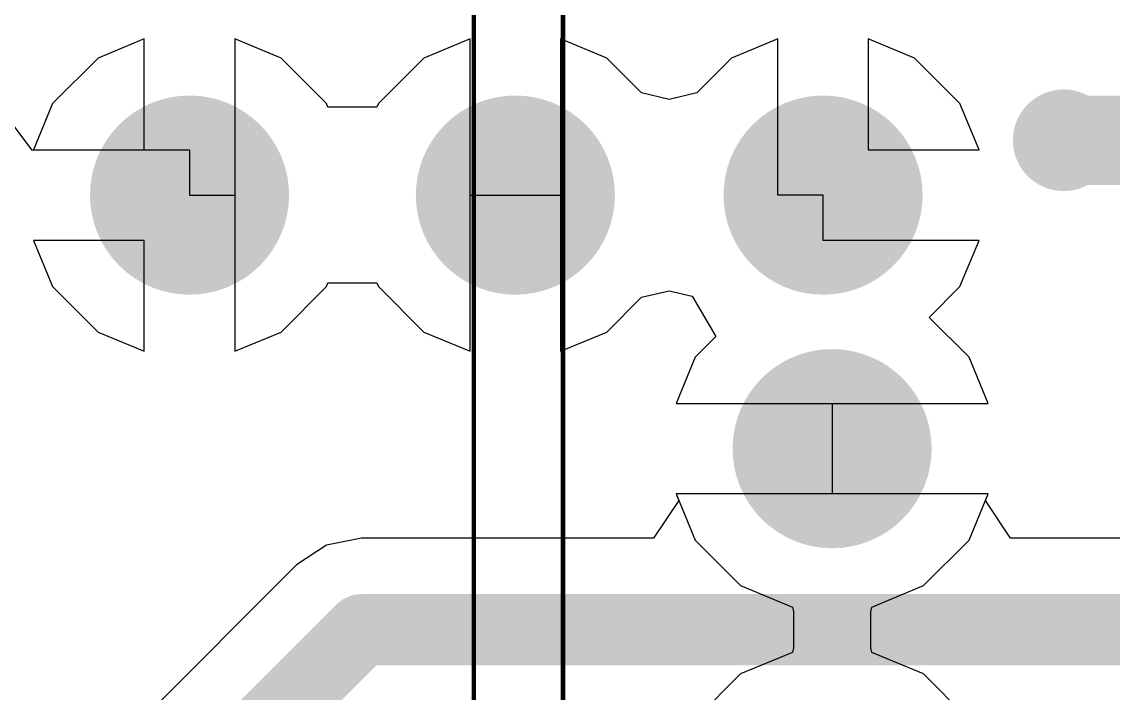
# Model space of a CAD drawing. Header units: inches. Extents: x 0 to 323, y -26 to 38.
# Drawn here: x 17.481 to 20.543, y 6.274 to 8.157 of the extents above; entities that cross this region are included whole.
import ezdxf

# ---------------------------------------------------------------- set-up
doc = ezdxf.new("R2010")
doc.units = ezdxf.units.IN
for name, color, linetype in [('Bottom Layer', 5, 'Continuous'), ('Bottom Paste', 16, 'Continuous'), ('Bottom Solder', 6, 'Continuous'), ('Drill Drawing', 1, 'Continuous'), ('GND', 76, 'Continuous'), ('Mechanical 3', 76, 'Continuous'), ('Power', 16, 'Continuous'), ('Top Layer', 1, 'Continuous'), ('Top Solder', 216, 'Continuous'), ('Via Holes', 16, 'Continuous')]:
    doc.layers.add(name, color=color, linetype=linetype)

# ---------------------------------------------------------------- blocks, each defined once
blk = doc.blocks.new('_____2____40_B_23')
at = {"layer": 'Bottom Layer'}
h = blk.add_hatch(color=5, dxfattribs=at)
edge = h.paths.add_edge_path()
edge.add_arc((-2.25, -1.5), 0.1425, 0, 360)
at = {"layer": 'Bottom Paste'}
h = blk.add_hatch(color=16, dxfattribs=at)
edge = h.paths.add_edge_path()
edge.add_arc((-2.25, -1.5), 0.1425, 0, 360)
at = {"layer": 'Bottom Solder'}
h = blk.add_hatch(color=6, dxfattribs=at)
edge = h.paths.add_edge_path()
edge.add_arc((-2.25, -1.5), 0.1425, 0, 360)

msp = doc.modelspace()

# ---------------------------------------------------------------- hatches: boundary and pattern name
at = {"layer": 'Bottom Layer'}
h = msp.add_hatch(color=5, dxfattribs=at)
edge = h.paths.add_edge_path()
edge.add_arc((17.9512, 7.6708), 0.25, 0, 360)
h = msp.add_hatch(color=5, dxfattribs=at)
edge = h.paths.add_edge_path()
edge.add_arc((18.8656, 7.6708), 0.25, 0, 360)
h = msp.add_hatch(color=5, dxfattribs=at)
edge = h.paths.add_edge_path()
edge.add_arc((19.7292, 7.6708), 0.25, 0, 360)
h = msp.add_hatch(color=5, dxfattribs=at)
edge = h.paths.add_edge_path()
edge.add_arc((19.7546, 6.9596), 0.25, 0, 360)
at = {"layer": 'Bottom Solder'}
h = msp.add_hatch(color=6, dxfattribs=at)
edge = h.paths.add_edge_path()
edge.add_arc((17.9512, 7.6708), 0.15, 0, 360)
h = msp.add_hatch(color=6, dxfattribs=at)
edge = h.paths.add_edge_path()
edge.add_arc((18.8656, 7.6708), 0.15, 0, 360)
h = msp.add_hatch(color=6, dxfattribs=at)
edge = h.paths.add_edge_path()
edge.add_arc((19.7292, 7.6708), 0.15, 0, 360)
h = msp.add_hatch(color=6, dxfattribs=at)
edge = h.paths.add_edge_path()
edge.add_arc((19.7546, 6.9596), 0.15, 0, 360)
at = {"layer": 'GND'}
h = msp.add_hatch(color=76, dxfattribs=at)
edge = h.paths.add_edge_path()
edge.add_arc((17.9512, 7.6708), 0.25, 0, 360)
h = msp.add_hatch(color=76, dxfattribs=at)
edge = h.paths.add_edge_path()
edge.add_arc((18.8656, 7.6708), 0.25, 0, 360)
h = msp.add_hatch(color=76, dxfattribs=at)
edge = h.paths.add_edge_path()
edge.add_arc((19.7292, 7.6708), 0.25, 0, 360)
h = msp.add_hatch(color=76, dxfattribs=at)
edge = h.paths.add_edge_path()
edge.add_arc((19.7546, 6.9596), 0.25, 0, 360)
at = {"layer": 'Power'}
h = msp.add_hatch(color=16, dxfattribs=at)
edge = h.paths.add_edge_path()
edge.add_arc((17.9512, 7.6708), 0.25, 0, 360)
h = msp.add_hatch(color=16, dxfattribs=at)
edge = h.paths.add_edge_path()
edge.add_arc((18.8656, 7.6708), 0.25, 0, 360)
h = msp.add_hatch(color=16, dxfattribs=at)
edge = h.paths.add_edge_path()
edge.add_arc((19.7292, 7.6708), 0.25, 0, 360)
h = msp.add_hatch(color=16, dxfattribs=at)
edge = h.paths.add_edge_path()
edge.add_arc((19.7546, 6.9596), 0.25, 0, 360)
at = {"layer": 'Top Layer'}
h = msp.add_hatch(color=1, dxfattribs=at)
edge = h.paths.add_edge_path()
edge.add_arc((17.9512, 7.6708), 0.25, 0, 360)
h = msp.add_hatch(color=1, dxfattribs=at)
edge = h.paths.add_edge_path()
edge.add_arc((18.8656, 7.6708), 0.25, 0, 360)
h = msp.add_hatch(color=1, dxfattribs=at)
edge = h.paths.add_edge_path()
edge.add_arc((19.7292, 7.6708), 0.25, 0, 360)
h = msp.add_hatch(color=1, dxfattribs=at)
edge = h.paths.add_edge_path()
edge.add_arc((19.7546, 6.9596), 0.25, 0, 360)
at = {"layer": 'Top Solder'}
h = msp.add_hatch(color=216, dxfattribs=at)
edge = h.paths.add_edge_path()
edge.add_arc((17.9512, 7.6708), 0.15, 0, 360)
h = msp.add_hatch(color=216, dxfattribs=at)
edge = h.paths.add_edge_path()
edge.add_arc((18.8656, 7.6708), 0.15, 0, 360)
h = msp.add_hatch(color=216, dxfattribs=at)
edge = h.paths.add_edge_path()
edge.add_arc((19.7292, 7.6708), 0.15, 0, 360)
h = msp.add_hatch(color=216, dxfattribs=at)
edge = h.paths.add_edge_path()
edge.add_arc((19.7546, 6.9596), 0.15, 0, 360)
at = {"layer": 'Via Holes'}
h = msp.add_hatch(color=7, dxfattribs=at)
edge = h.paths.add_edge_path()
edge.add_arc((17.9512, 7.6708), 0.15, 0, 360)
h = msp.add_hatch(color=7, dxfattribs=at)
edge = h.paths.add_edge_path()
edge.add_arc((18.8656, 7.6708), 0.15, 0, 360)
h = msp.add_hatch(color=7, dxfattribs=at)
edge = h.paths.add_edge_path()
edge.add_arc((19.7292, 7.6708), 0.15, 0, 360)
h = msp.add_hatch(color=7, dxfattribs=at)
edge = h.paths.add_edge_path()
edge.add_arc((19.7546, 6.9596), 0.15, 0, 360)

# ---------------------------------------------------------------- linework, layer by layer
at = {"layer": 'Bottom Layer'}
for p, q in [((17.4284, 7.9041), (17.5078, 7.7978)), ((17.5078, 7.7978), (17.9512, 7.7978)), ((17.9512, 7.7978), (17.9512, 7.6708)), ((17.9512, 7.6708), (18.0782, 7.6708)), ((18.0782, 7.6708), (18.0782, 7.2329)), ((18.7386, 7.2329), (18.7386, 7.6708)), ((18.7386, 7.6708), (18.9926, 7.6708)), ((18.9926, 7.6708), (18.9926, 7.2329)), ((17.8242, 7.5438), (17.5133, 7.5438)), ((17.5133, 7.5438), (17.567, 7.4141)), ((17.8242, 7.2329), (17.8242, 7.5438)), ((17.567, 7.4141), (17.6945, 7.2866)), ((18.2079, 7.2866), (18.3354, 7.4141)), ((18.3354, 7.4141), (18.3397, 7.4244)), ((18.3397, 7.4244), (18.4771, 7.4244)), ((18.4771, 7.4244), (18.4814, 7.4141)), ((18.4814, 7.4141), (18.6089, 7.2866)), ((19.1223, 7.2866), (19.2199, 7.3842)), ((19.2199, 7.3842), (19.2974, 7.4027)), ((19.2974, 7.4027), (19.3618, 7.3873)), ((19.3618, 7.3873), (19.4279, 7.2738)), ((17.6945, 7.2866), (17.8242, 7.2329)), ((18.0782, 7.2329), (18.2079, 7.2866)), ((18.6089, 7.2866), (18.7386, 7.2329)), ((18.9926, 7.2329), (19.1223, 7.2866)), ((19.4279, 7.2738), (19.3704, 7.2163)), ((19.3704, 7.2163), (19.3167, 7.0866)), ((19.3167, 7.0866), (19.7546, 7.0866)), ((19.7546, 7.0866), (19.7546, 6.8326)), ((19.7546, 6.8326), (19.3167, 6.8326)), ((19.3167, 6.8326), (19.3704, 6.7029)), ((19.3704, 6.7029), (19.4979, 6.5754)), ((19.4979, 6.5754), (19.6434, 6.5151)), ((19.6434, 6.5151), (19.6458, 6.502)), ((19.6458, 6.502), (19.6458, 6.4013)), ((19.6434, 6.3881), (19.4979, 6.3278)), ((19.6458, 6.4013), (19.6434, 6.3881)), ((19.4979, 6.3278), (19.3704, 6.2003))]:
    msp.add_line(p, q, dxfattribs=at)
msp.add_lwpolyline([(20.4044, 7.8246, 0.25, 0.25, 0), (20.9044, 7.8246, 0.25, 0.25, 0)], format="xyseb", dxfattribs=at)
msp.add_lwpolyline([(20.3419, 7.8246, 0.125, 0.125, 1), (20.4669, 7.8246, 0.125, 0.125, 1)], format="xyseb", close=True, dxfattribs=at)
at = {"layer": 'Drill Drawing'}
for points in [[(18.2052, 7.6708, 0.0508, 0.0508, 1), (17.6972, 7.6708, 0.0508, 0.0508, 1)], [(19.1196, 7.6708, 0.0508, 0.0508, 1), (18.6116, 7.6708, 0.0508, 0.0508, 1)], [(19.9832, 7.6708, 0.0508, 0.0508, 1), (19.4752, 7.6708, 0.0508, 0.0508, 1)], [(17.6845, 7.6708, 0.0254, 0.0254, 1), (17.7099, 7.6708, 0.0254, 0.0254, 1)], [(18.1925, 7.6708, 0.0254, 0.0254, 1), (18.2179, 7.6708, 0.0254, 0.0254, 1)], [(18.5989, 7.6708, 0.0254, 0.0254, 1), (18.6243, 7.6708, 0.0254, 0.0254, 1)], [(19.1069, 7.6708, 0.0254, 0.0254, 1), (19.1323, 7.6708, 0.0254, 0.0254, 1)], [(19.4625, 7.6708, 0.0254, 0.0254, 1), (19.4879, 7.6708, 0.0254, 0.0254, 1)], [(19.9705, 7.6708, 0.0254, 0.0254, 1), (19.9959, 7.6708, 0.0254, 0.0254, 1)], [(20.0086, 6.9596, 0.0508, 0.0508, 1), (19.5006, 6.9596, 0.0508, 0.0508, 1)], [(19.4879, 6.9596, 0.0254, 0.0254, 1), (19.5133, 6.9596, 0.0254, 0.0254, 1)], [(19.9959, 6.9596, 0.0254, 0.0254, 1), (20.0213, 6.9596, 0.0254, 0.0254, 1)]]:
    msp.add_lwpolyline(points, format="xyseb", close=True, dxfattribs=at)
at = {"layer": 'GND'}
for p, q in [((17.8242, 8.1087), (17.6945, 8.055)), ((17.8242, 7.7978), (17.8242, 8.1087)), ((18.2079, 8.055), (18.0782, 8.1087)), ((18.0782, 8.1087), (18.0782, 7.6708)), ((18.7386, 8.1087), (18.6089, 8.055)), ((18.7386, 7.6708), (18.7386, 8.1087)), ((19.1223, 8.055), (18.9926, 8.1087)), ((18.9926, 8.1087), (18.9926, 7.6708)), ((19.6022, 8.1087), (19.4725, 8.055)), ((19.6022, 7.6708), (19.6022, 8.1087)), ((19.9859, 8.055), (19.8562, 8.1087)), ((19.8562, 8.1087), (19.8562, 7.7978)), ((17.6945, 8.055), (17.567, 7.9275)), ((18.3354, 7.9275), (18.2079, 8.055)), ((18.6089, 8.055), (18.4814, 7.9275)), ((19.2199, 7.9574), (19.1223, 8.055)), ((19.4725, 8.055), (19.3749, 7.9574)), ((20.1134, 7.9275), (19.9859, 8.055)), ((19.2974, 7.9389), (19.2199, 7.9574)), ((19.3749, 7.9574), (19.2974, 7.9389)), ((17.567, 7.9275), (17.5133, 7.7978)), ((18.3397, 7.9172), (18.3354, 7.9275)), ((18.4771, 7.9172), (18.3397, 7.9172)), ((18.4814, 7.9275), (18.4771, 7.9172)), ((20.1671, 7.7978), (20.1134, 7.9275)), ((17.5133, 7.7978), (17.8242, 7.7978)), ((19.8562, 7.7978), (20.1671, 7.7978)), ((18.0782, 7.6708), (18.0782, 7.2329)), ((18.7386, 7.2329), (18.7386, 7.6708)), ((18.9926, 7.6708), (18.9926, 7.2329)), ((19.7292, 7.6708), (19.6022, 7.6708)), ((19.7292, 7.5438), (19.7292, 7.6708)), ((17.8242, 7.5438), (17.5133, 7.5438)), ((17.5133, 7.5438), (17.567, 7.4141)), ((17.8242, 7.2329), (17.8242, 7.5438)), ((20.1671, 7.5438), (19.7292, 7.5438)), ((20.1134, 7.4141), (20.1671, 7.5438)), ((17.567, 7.4141), (17.6945, 7.2866)), ((18.2079, 7.2866), (18.3354, 7.4141)), ((18.3354, 7.4141), (18.3397, 7.4244)), ((18.3397, 7.4244), (18.4771, 7.4244)), ((18.4771, 7.4244), (18.4814, 7.4141)), ((18.4814, 7.4141), (18.6089, 7.2866)), ((20.0272, 7.3279), (20.1134, 7.4141)), ((19.1223, 7.2866), (19.2199, 7.3842)), ((19.2199, 7.3842), (19.2974, 7.4027)), ((19.2974, 7.4027), (19.3618, 7.3873)), ((19.3618, 7.3873), (19.4279, 7.2738)), ((20.1388, 7.2163), (20.0272, 7.3279)), ((17.6945, 7.2866), (17.8242, 7.2329)), ((18.0782, 7.2329), (18.2079, 7.2866)), ((18.6089, 7.2866), (18.7386, 7.2329)), ((18.9926, 7.2329), (19.1223, 7.2866)), ((19.4279, 7.2738), (19.3704, 7.2163)), ((19.3704, 7.2163), (19.3167, 7.0866)), ((20.1925, 7.0866), (20.1388, 7.2163)), ((19.3167, 7.0866), (20.1925, 7.0866)), ((20.1925, 6.8326), (19.3167, 6.8326)), ((19.3167, 6.8326), (19.3704, 6.7029)), ((20.1388, 6.7029), (20.1925, 6.8326)), ((19.3704, 6.7029), (19.4979, 6.5754)), ((20.0113, 6.5754), (20.1388, 6.7029)), ((19.4979, 6.5754), (19.6434, 6.5151)), ((19.8657, 6.5151), (20.0113, 6.5754)), ((19.6434, 6.5151), (19.6458, 6.502)), ((19.6458, 6.502), (19.6458, 6.4013)), ((19.8634, 6.502), (19.8657, 6.5151)), ((19.8634, 6.4013), (19.8634, 6.502)), ((19.6434, 6.3881), (19.4979, 6.3278)), ((19.6458, 6.4013), (19.6434, 6.3881)), ((19.8657, 6.3881), (19.8634, 6.4013)), ((20.0113, 6.3278), (19.8657, 6.3881)), ((19.4979, 6.3278), (19.3704, 6.2003)), ((20.1388, 6.2003), (20.0113, 6.3278))]:
    msp.add_line(p, q, dxfattribs=at)
at = {"layer": 'Mechanical 3'}
for points in [[(18.9992, 5.6668, 0.0127, 0.0127, 0), (18.9992, 13.6115, 0.0127, 0.0127, 0)], [(18.9992, 5.6668, 0.0127, 0.0127, 0), (18.9992, 13.6115, 0.0127, 0.0127, 0)], [(18.7492, 0.8368, 0.0127, 0.0127, 0), (18.7492, 8.7815, 0.0127, 0.0127, 0)], [(18.7492, 0.8368, 0.0127, 0.0127, 0), (18.7492, 8.7815, 0.0127, 0.0127, 0)]]:
    msp.add_lwpolyline(points, format="xyseb", dxfattribs=at)
at = {"layer": 'Power'}
for p, q in [((17.8242, 8.1087), (17.6945, 8.055)), ((17.8242, 7.7978), (17.8242, 8.1087)), ((18.2079, 8.055), (18.0782, 8.1087)), ((18.0782, 8.1087), (18.0782, 7.6708)), ((18.7386, 8.1087), (18.6089, 8.055)), ((18.7386, 7.6708), (18.7386, 8.1087)), ((19.1223, 8.055), (18.9926, 8.1087)), ((18.9926, 8.1087), (18.9926, 7.6708)), ((19.6022, 8.1087), (19.4725, 8.055)), ((19.6022, 7.6708), (19.6022, 8.1087)), ((19.9859, 8.055), (19.8562, 8.1087)), ((19.8562, 8.1087), (19.8562, 7.7978)), ((17.6945, 8.055), (17.567, 7.9275)), ((18.3354, 7.9275), (18.2079, 8.055)), ((18.6089, 8.055), (18.4814, 7.9275)), ((19.2199, 7.9574), (19.1223, 8.055)), ((19.4725, 8.055), (19.3749, 7.9574)), ((20.1134, 7.9275), (19.9859, 8.055)), ((19.2974, 7.9389), (19.2199, 7.9574)), ((19.3749, 7.9574), (19.2974, 7.9389)), ((17.567, 7.9275), (17.5133, 7.7978)), ((18.3397, 7.9172), (18.3354, 7.9275)), ((18.4771, 7.9172), (18.3397, 7.9172)), ((18.4814, 7.9275), (18.4771, 7.9172)), ((20.1671, 7.7978), (20.1134, 7.9275)), ((17.5133, 7.7978), (17.8242, 7.7978)), ((19.8562, 7.7978), (20.1671, 7.7978)), ((18.0782, 7.6708), (18.0782, 7.2329)), ((18.7386, 7.2329), (18.7386, 7.6708)), ((18.9926, 7.6708), (18.9926, 7.2329)), ((19.7292, 7.6708), (19.6022, 7.6708)), ((19.7292, 7.5438), (19.7292, 7.6708)), ((17.8242, 7.5438), (17.5133, 7.5438)), ((17.5133, 7.5438), (17.567, 7.4141)), ((17.8242, 7.2329), (17.8242, 7.5438)), ((20.1671, 7.5438), (19.7292, 7.5438)), ((20.1134, 7.4141), (20.1671, 7.5438)), ((17.567, 7.4141), (17.6945, 7.2866)), ((18.2079, 7.2866), (18.3354, 7.4141)), ((18.3354, 7.4141), (18.3397, 7.4244)), ((18.3397, 7.4244), (18.4771, 7.4244)), ((18.4771, 7.4244), (18.4814, 7.4141)), ((18.4814, 7.4141), (18.6089, 7.2866)), ((20.0272, 7.3279), (20.1134, 7.4141)), ((19.1223, 7.2866), (19.2199, 7.3842)), ((19.2199, 7.3842), (19.2974, 7.4027)), ((19.2974, 7.4027), (19.3618, 7.3873)), ((19.3618, 7.3873), (19.4279, 7.2738)), ((20.1388, 7.2163), (20.0272, 7.3279)), ((17.6945, 7.2866), (17.8242, 7.2329)), ((18.0782, 7.2329), (18.2079, 7.2866)), ((18.6089, 7.2866), (18.7386, 7.2329)), ((18.9926, 7.2329), (19.1223, 7.2866)), ((19.4279, 7.2738), (19.3704, 7.2163)), ((19.3704, 7.2163), (19.3167, 7.0866)), ((20.1925, 7.0866), (20.1388, 7.2163)), ((19.3167, 7.0866), (20.1925, 7.0866)), ((20.1925, 6.8326), (19.3167, 6.8326)), ((19.3167, 6.8326), (19.3241, 6.8146)), ((20.185, 6.8146), (20.1925, 6.8326)), ((19.3241, 6.8146), (19.2536, 6.709)), ((20.2556, 6.709), (20.185, 6.8146)), ((18.4338, 6.709), (18.3353, 6.6894)), ((19.2536, 6.709), (18.4338, 6.709)), ((21.6292, 6.709), (20.2556, 6.709)), ((18.3353, 6.6894), (18.2518, 6.6336)), ((18.2518, 6.6336), (17.7184, 6.1002))]:
    msp.add_line(p, q, dxfattribs=at)
for points in [[(17.9004, 5.9182, 0.2, 0.2, 0), (18.4338, 6.4516, 0.2, 0.2, 0)], [(18.4338, 6.4516, 0.2, 0.2, 0), (21.7358, 6.4516, 0.2, 0.2, 0)]]:
    msp.add_lwpolyline(points, format="xyseb", dxfattribs=at)
msp.add_lwpolyline([(18.3838, 6.4516, 0.1, 0.1, 1), (18.4838, 6.4516, 0.1, 0.1, 1)], format="xyseb", close=True, dxfattribs=at)
msp.add_lwpolyline([(18.3838, 6.4516, 0.1, 0.1, 1), (18.4838, 6.4516, 0.1, 0.1, 1)], format="xyseb", close=True, dxfattribs=at)
at = {"layer": 'Top Layer'}
for p, q in [((17.8242, 8.1087), (17.6945, 8.055)), ((17.8242, 7.7978), (17.8242, 8.1087)), ((18.2079, 8.055), (18.0782, 8.1087)), ((18.0782, 8.1087), (18.0782, 7.6708)), ((18.7386, 8.1087), (18.6089, 8.055)), ((18.7386, 7.6708), (18.7386, 8.1087)), ((19.1223, 8.055), (18.9926, 8.1087)), ((18.9926, 8.1087), (18.9926, 7.6708)), ((19.6022, 8.1087), (19.4725, 8.055)), ((19.6022, 7.6708), (19.6022, 8.1087)), ((19.9859, 8.055), (19.8562, 8.1087)), ((19.8562, 8.1087), (19.8562, 7.7978)), ((17.6945, 8.055), (17.567, 7.9275)), ((18.3354, 7.9275), (18.2079, 8.055)), ((18.6089, 8.055), (18.4814, 7.9275)), ((19.2199, 7.9574), (19.1223, 8.055)), ((19.4725, 8.055), (19.3749, 7.9574)), ((20.1134, 7.9275), (19.9859, 8.055)), ((19.2974, 7.9389), (19.2199, 7.9574)), ((19.3749, 7.9574), (19.2974, 7.9389)), ((17.567, 7.9275), (17.5133, 7.7978)), ((18.3397, 7.9172), (18.3354, 7.9275)), ((18.4771, 7.9172), (18.3397, 7.9172)), ((18.4814, 7.9275), (18.4771, 7.9172)), ((20.1671, 7.7978), (20.1134, 7.9275)), ((17.5133, 7.7978), (17.8242, 7.7978)), ((19.8562, 7.7978), (20.1671, 7.7978)), ((18.0782, 7.6708), (18.0782, 7.2329)), ((18.7386, 7.2329), (18.7386, 7.6708)), ((18.9926, 7.6708), (18.9926, 7.2329)), ((19.7292, 7.6708), (19.6022, 7.6708)), ((19.7292, 7.5438), (19.7292, 7.6708)), ((17.8242, 7.5438), (17.5133, 7.5438)), ((17.5133, 7.5438), (17.567, 7.4141)), ((17.8242, 7.2329), (17.8242, 7.5438)), ((20.1671, 7.5438), (19.7292, 7.5438)), ((20.1134, 7.4141), (20.1671, 7.5438)), ((17.567, 7.4141), (17.6945, 7.2866)), ((18.2079, 7.2866), (18.3354, 7.4141)), ((18.3354, 7.4141), (18.3397, 7.4244)), ((18.3397, 7.4244), (18.4771, 7.4244)), ((18.4771, 7.4244), (18.4814, 7.4141)), ((18.4814, 7.4141), (18.6089, 7.2866)), ((20.0272, 7.3279), (20.1134, 7.4141)), ((19.1223, 7.2866), (19.2199, 7.3842)), ((19.2199, 7.3842), (19.2974, 7.4027)), ((19.2974, 7.4027), (19.3618, 7.3873)), ((19.3618, 7.3873), (19.4279, 7.2738)), ((20.1388, 7.2163), (20.0272, 7.3279)), ((17.6945, 7.2866), (17.8242, 7.2329)), ((18.0782, 7.2329), (18.2079, 7.2866)), ((18.6089, 7.2866), (18.7386, 7.2329)), ((18.9926, 7.2329), (19.1223, 7.2866)), ((19.4279, 7.2738), (19.3704, 7.2163)), ((19.3704, 7.2163), (19.3167, 7.0866)), ((20.1925, 7.0866), (20.1388, 7.2163)), ((19.3167, 7.0866), (20.1925, 7.0866)), ((20.1925, 6.8326), (19.3167, 6.8326)), ((19.3167, 6.8326), (19.3704, 6.7029)), ((20.1388, 6.7029), (20.1925, 6.8326)), ((19.3704, 6.7029), (19.4979, 6.5754)), ((20.0113, 6.5754), (20.1388, 6.7029)), ((19.4979, 6.5754), (19.6434, 6.5151)), ((19.8657, 6.5151), (20.0113, 6.5754)), ((19.6434, 6.5151), (19.6458, 6.502)), ((19.6458, 6.502), (19.6458, 6.4013)), ((19.8634, 6.502), (19.8657, 6.5151)), ((19.8634, 6.4013), (19.8634, 6.502)), ((19.6434, 6.3881), (19.4979, 6.3278)), ((19.6458, 6.4013), (19.6434, 6.3881)), ((19.8657, 6.3881), (19.8634, 6.4013)), ((20.0113, 6.3278), (19.8657, 6.3881)), ((19.4979, 6.3278), (19.3704, 6.2003)), ((20.1388, 6.2003), (20.0113, 6.3278))]:
    msp.add_line(p, q, dxfattribs=at)

# ---------------------------------------------------------------- block references
at = {"rotation": 180}
msp.add_blockref('_____2____40_B_23', (18.1544, 6.3246), dxfattribs=at)

doc.saveas('drawing.dxf')
